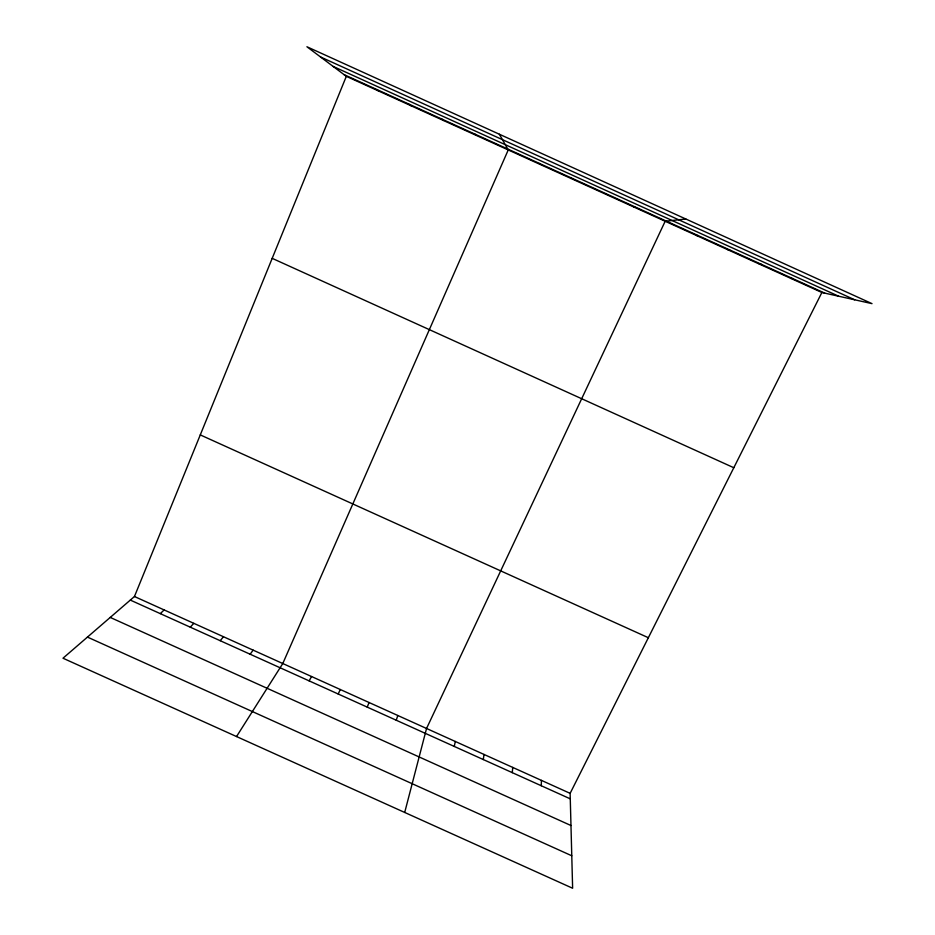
<?xml version="1.0" encoding="UTF-8"?>
<svg xmlns="http://www.w3.org/2000/svg" width="935" height="935" viewBox="0 0 935 935"><rect width="100%" height="100%" fill="white"/><g stroke="black" fill="none" stroke-linecap="round" stroke-linejoin="round"><path stroke-width="1.4" d="M541.283 785.739L541.423 780.386M512.298 772.649L512.719 767.413M483.301 759.547L484.003 754.44M454.293 746.446L455.275 741.455M404.703 812.457L426.547 728.482L665.171 221.256L685.846 219.012M571.04 178.468L571.203 177.884M396.253 720.231L397.807 715.497M367.233 707.117L369.056 702.512M821.888 292.491L570.128 793.347L572.629 888.25L62.984 658.217L134.453 596.518L346.324 76.331L306.914 46.75L872.016 303.641L821.888 292.491L346.324 76.331M338.19 693.992L340.305 689.516M309.146 680.879L311.542 676.531M236.532 736.546L282.779 663.534L508.243 149.927L499.372 134.243M250.159 654.231L253.128 650.129M220.216 640.697L223.477 636.735M190.261 627.163L193.802 623.341M160.294 613.629L164.139 609.936M633.801 206.997L634.643 206.717M696.528 235.515L698.048 235.538M727.886 249.762L729.732 249.937M759.22 264.009L761.406 264.336M790.554 278.244L793.079 278.735M200.277 434.904L648.352 637.717M134.453 596.518L570.128 793.347M130.327 600.095L570.268 798.841M110.236 617.427L570.969 825.523M87.446 637.097L571.776 855.77M320.541 56.977L854.683 299.784M333.105 66.408L838.695 296.231M344.068 74.636L824.74 293.123M272.19 258.352L733.8 467.722M376.828 89.526L378.722 91.057M409.565 104.416L411.119 105.784M442.302 119.283L443.494 120.498M475.015 134.161L475.868 135.213M539.472 163.461L539.647 164.198"/></g></svg>
